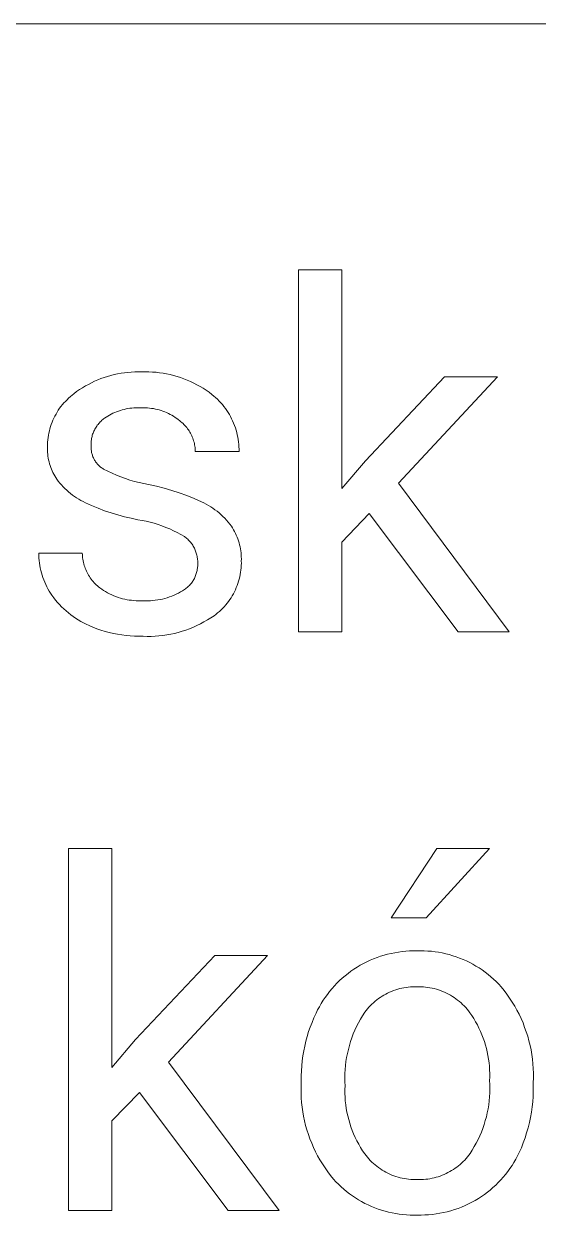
# Model space of a CAD drawing. Header units: millimetres. Extents: x 2840 to 6121, y 744 to 3036.
# Drawn here: x 5574.9 to 5621.4, y 1002.9 to 1110.8 of the extents above; entities that cross this region are included whole.
import ezdxf

# ---------------------------------------------------------------- set-up
doc = ezdxf.new("R2010")
doc.units = ezdxf.units.MM
doc.header["$MEASUREMENT"] = 0
doc.layers.add('Domyślny', color=7, linetype='Continuous', true_color=0x000000)

msp = doc.modelspace()

# ---------------------------------------------------------------- linework, layer by layer
at = {"layer": 'Domyślny', "color": 18, "lineweight": 15, "true_color": 0x000000}
for p, q in [((6117.84, 1110.84), (4881, 1110.84)), ((5599.72, 1055.77), (5599.72, 1088.55)), ((5599.72, 1088.55), (5603.67, 1088.55)), ((5603.67, 1088.55), (5603.67, 1068.73)), ((5580.98, 1078.33), (5581.26, 1078.46)), ((5581.26, 1078.46), (5581.55, 1078.59)), ((5581.55, 1078.59), (5581.84, 1078.7)), ((5581.84, 1078.7), (5582.14, 1078.81)), ((5582.14, 1078.81), (5582.43, 1078.9)), ((5582.43, 1078.9), (5582.74, 1078.99)), ((5582.74, 1078.99), (5583.04, 1079.06)), ((5583.04, 1079.06), (5583.35, 1079.13)), ((5583.35, 1079.13), (5583.66, 1079.18)), ((5583.66, 1079.18), (5583.97, 1079.23)), ((5583.97, 1079.23), (5584.28, 1079.26)), ((5584.28, 1079.26), (5584.59, 1079.29)), ((5584.59, 1079.29), (5584.9, 1079.3)), ((5584.9, 1079.3), (5585.22, 1079.3)), ((5585.22, 1079.3), (5585.53, 1079.3)), ((5585.53, 1079.3), (5585.85, 1079.3)), ((5585.85, 1079.3), (5586.18, 1079.3)), ((5586.18, 1079.3), (5586.5, 1079.29)), ((5586.5, 1079.29), (5586.83, 1079.27)), ((5586.83, 1079.27), (5587.15, 1079.23)), ((5587.15, 1079.23), (5587.47, 1079.19)), ((5587.47, 1079.19), (5587.79, 1079.13)), ((5587.79, 1079.13), (5588.11, 1079.06)), ((5588.11, 1079.06), (5588.42, 1078.99)), ((5588.42, 1078.99), (5588.74, 1078.9)), ((5588.74, 1078.9), (5589.05, 1078.8)), ((5589.05, 1078.8), (5589.35, 1078.69)), ((5589.35, 1078.69), (5589.65, 1078.57)), ((5589.65, 1078.57), (5589.95, 1078.44)), ((5589.95, 1078.44), (5590.24, 1078.3)), ((5605.79, 1071.26), (5612.97, 1078.87)), ((5617.77, 1078.87), (5608.79, 1069.22)), ((5612.97, 1078.87), (5617.77, 1078.87)), ((5579.23, 1077.2), (5579.39, 1077.33)), ((5579.39, 1077.33), (5579.64, 1077.52)), ((5579.64, 1077.52), (5579.9, 1077.7)), ((5579.9, 1077.7), (5580.16, 1077.87)), ((5580.16, 1077.87), (5580.43, 1078.03)), ((5580.43, 1078.03), (5580.7, 1078.18)), ((5580.7, 1078.18), (5580.98, 1078.33)), ((5590.24, 1078.3), (5590.53, 1078.15)), ((5590.53, 1078.15), (5590.82, 1077.99)), ((5590.82, 1077.99), (5591.09, 1077.82)), ((5591.09, 1077.82), (5591.36, 1077.65)), ((5591.36, 1077.65), (5591.63, 1077.46)), ((5591.63, 1077.46), (5591.89, 1077.26)), ((5591.89, 1077.26), (5592.06, 1077.12)), ((5578.1, 1076.01), (5578.22, 1076.17)), ((5578.22, 1076.17), (5578.35, 1076.34)), ((5578.35, 1076.34), (5578.48, 1076.49)), ((5578.48, 1076.49), (5578.62, 1076.64)), ((5578.62, 1076.64), (5578.77, 1076.79)), ((5578.77, 1076.79), (5578.91, 1076.93)), ((5578.91, 1076.93), (5579.07, 1077.07)), ((5579.07, 1077.07), (5579.23, 1077.2)), ((5592.06, 1077.12), (5592.23, 1076.98)), ((5592.23, 1076.98), (5592.39, 1076.83)), ((5592.39, 1076.83), (5592.54, 1076.67)), ((5592.54, 1076.67), (5592.69, 1076.51)), ((5592.69, 1076.51), (5592.84, 1076.35)), ((5592.84, 1076.35), (5592.98, 1076.18)), ((5592.98, 1076.18), (5593.11, 1076)), ((5577.49, 1074.93), (5577.58, 1075.12)), ((5577.58, 1075.12), (5577.67, 1075.31)), ((5577.67, 1075.31), (5577.77, 1075.49)), ((5577.77, 1075.49), (5577.87, 1075.66)), ((5577.87, 1075.66), (5577.98, 1075.84)), ((5577.98, 1075.84), (5578.1, 1076.01)), ((5582.16, 1075.11), (5582.08, 1075.05)), ((5582.31, 1075.21), (5582.16, 1075.11)), ((5582.46, 1075.3), (5582.31, 1075.21)), ((5582.62, 1075.39), (5582.46, 1075.3)), ((5582.77, 1075.48), (5582.62, 1075.39)), ((5582.93, 1075.56), (5582.77, 1075.48)), ((5583.1, 1075.63), (5582.93, 1075.56)), ((5583.26, 1075.7), (5583.1, 1075.63)), ((5583.43, 1075.76), (5583.26, 1075.7)), ((5583.6, 1075.81), (5583.43, 1075.76)), ((5583.77, 1075.86), (5583.6, 1075.81)), ((5583.94, 1075.91), (5583.77, 1075.86)), ((5584.11, 1075.95), (5583.94, 1075.91)), ((5584.29, 1075.98), (5584.11, 1075.95)), ((5584.46, 1076.01), (5584.29, 1075.98)), ((5584.64, 1076.03), (5584.46, 1076.01)), ((5584.82, 1076.05), (5584.64, 1076.03)), ((5585, 1076.06), (5584.82, 1076.05)), ((5585.17, 1076.06), (5585, 1076.06)), ((5585.35, 1076.06), (5585.17, 1076.06)), ((5585.53, 1076.05), (5585.35, 1076.06)), ((5585.71, 1076.05), (5585.53, 1076.05)), ((5585.89, 1076.05), (5585.71, 1076.05)), ((5586.06, 1076.04), (5585.89, 1076.05)), ((5586.24, 1076.03), (5586.06, 1076.04)), ((5586.42, 1076), (5586.24, 1076.03)), ((5586.59, 1075.98), (5586.42, 1076)), ((5586.77, 1075.94), (5586.59, 1075.98)), ((5586.94, 1075.9), (5586.77, 1075.94)), ((5587.12, 1075.86), (5586.94, 1075.9)), ((5587.29, 1075.81), (5587.12, 1075.86)), ((5587.45, 1075.75), (5587.29, 1075.81)), ((5587.62, 1075.69), (5587.45, 1075.75)), ((5587.79, 1075.62), (5587.62, 1075.69)), ((5587.95, 1075.54), (5587.79, 1075.62)), ((5588.11, 1075.46), (5587.95, 1075.54)), ((5588.26, 1075.38), (5588.11, 1075.46)), ((5588.42, 1075.29), (5588.26, 1075.38)), ((5588.57, 1075.19), (5588.42, 1075.29)), ((5588.71, 1075.09), (5588.57, 1075.19)), ((5593.11, 1076), (5593.24, 1075.82)), ((5593.24, 1075.82), (5593.36, 1075.64)), ((5593.36, 1075.64), (5593.47, 1075.45)), ((5593.47, 1075.45), (5593.58, 1075.26)), ((5593.58, 1075.26), (5593.68, 1075.06)), ((5577.17, 1073.96), (5577.22, 1074.16)), ((5577.22, 1074.16), (5577.28, 1074.36)), ((5577.28, 1074.36), (5577.34, 1074.55)), ((5577.34, 1074.55), (5577.41, 1074.74)), ((5577.41, 1074.74), (5577.49, 1074.93)), ((5581.25, 1074.03), (5581.21, 1073.94)), ((5581.3, 1074.12), (5581.25, 1074.03)), ((5581.35, 1074.21), (5581.3, 1074.12)), ((5581.4, 1074.3), (5581.35, 1074.21)), ((5581.46, 1074.38), (5581.4, 1074.3)), ((5581.51, 1074.47), (5581.46, 1074.38)), ((5581.58, 1074.55), (5581.51, 1074.47)), ((5581.64, 1074.63), (5581.58, 1074.55)), ((5581.71, 1074.7), (5581.64, 1074.63)), ((5581.78, 1074.78), (5581.71, 1074.7)), ((5581.85, 1074.85), (5581.78, 1074.78)), ((5581.93, 1074.92), (5581.85, 1074.85)), ((5582, 1074.99), (5581.93, 1074.92)), ((5582.08, 1075.05), (5582, 1074.99)), ((5588.85, 1074.98), (5588.71, 1075.09)), ((5588.99, 1074.87), (5588.85, 1074.98)), ((5589.09, 1074.79), (5588.99, 1074.87)), ((5589.18, 1074.71), (5589.09, 1074.79)), ((5589.28, 1074.63), (5589.18, 1074.71)), ((5589.36, 1074.54), (5589.28, 1074.63)), ((5589.45, 1074.45), (5589.36, 1074.54)), ((5589.53, 1074.36), (5589.45, 1074.45)), ((5589.61, 1074.26), (5589.53, 1074.36)), ((5589.68, 1074.16), (5589.61, 1074.26)), ((5589.76, 1074.06), (5589.68, 1074.16)), ((5589.82, 1073.96), (5589.76, 1074.06)), ((5593.68, 1075.06), (5593.77, 1074.86)), ((5593.77, 1074.86), (5593.86, 1074.66)), ((5593.86, 1074.66), (5593.94, 1074.46)), ((5593.94, 1074.46), (5594.02, 1074.25)), ((5594.02, 1074.25), (5594.08, 1074.04)), ((5594.08, 1074.04), (5594.14, 1073.83)), ((5577, 1072.74), (5577.01, 1072.94)), ((5577.01, 1072.94), (5577.03, 1073.15)), ((5577.03, 1073.15), (5577.05, 1073.35)), ((5577.05, 1073.35), (5577.08, 1073.56)), ((5577.08, 1073.56), (5577.12, 1073.76)), ((5577.12, 1073.76), (5577.17, 1073.96)), ((5580.95, 1072.96), (5580.94, 1072.86)), ((5580.96, 1073.06), (5580.95, 1072.96)), ((5580.97, 1073.16), (5580.96, 1073.06)), ((5580.99, 1073.26), (5580.97, 1073.16)), ((5581.01, 1073.36), (5580.99, 1073.26)), ((5581.04, 1073.46), (5581.01, 1073.36)), ((5581.06, 1073.56), (5581.04, 1073.46)), ((5581.09, 1073.66), (5581.06, 1073.56)), ((5581.13, 1073.75), (5581.09, 1073.66)), ((5581.16, 1073.85), (5581.13, 1073.75)), ((5581.21, 1073.94), (5581.16, 1073.85)), ((5589.89, 1073.85), (5589.82, 1073.96)), ((5589.95, 1073.75), (5589.89, 1073.85)), ((5590.01, 1073.64), (5589.95, 1073.75)), ((5590.06, 1073.52), (5590.01, 1073.64)), ((5590.11, 1073.41), (5590.06, 1073.52)), ((5590.16, 1073.3), (5590.11, 1073.41)), ((5590.2, 1073.18), (5590.16, 1073.3)), ((5590.23, 1073.06), (5590.2, 1073.18)), ((5590.27, 1072.94), (5590.23, 1073.06)), ((5590.3, 1072.82), (5590.27, 1072.94)), ((5594.14, 1073.83), (5594.19, 1073.61)), ((5594.19, 1073.61), (5594.24, 1073.4)), ((5594.24, 1073.4), (5594.27, 1073.18)), ((5594.27, 1073.18), (5594.3, 1072.96)), ((5594.3, 1072.96), (5594.33, 1072.74)), ((5576.99, 1072.36), (5577, 1072.53)), ((5577, 1072.19), (5576.99, 1072.36)), ((5577, 1072.53), (5577, 1072.74)), ((5577.01, 1072.01), (5577, 1072.19)), ((5577.02, 1071.84), (5577.01, 1072.01)), ((5580.94, 1072.86), (5580.94, 1072.75)), ((5580.94, 1072.75), (5580.94, 1072.65)), ((5580.94, 1072.65), (5580.94, 1072.57)), ((5580.94, 1072.57), (5580.94, 1072.49)), ((5580.94, 1072.49), (5580.94, 1072.41)), ((5580.94, 1072.41), (5580.95, 1072.32)), ((5580.95, 1072.32), (5580.96, 1072.24)), ((5580.96, 1072.24), (5580.97, 1072.16)), ((5580.97, 1072.16), (5580.98, 1072.08)), ((5580.98, 1072.08), (5581, 1072)), ((5581, 1072), (5581.02, 1071.92)), ((5581.02, 1071.92), (5581.04, 1071.84)), ((5590.32, 1072.7), (5590.3, 1072.82)), ((5590.34, 1072.58), (5590.32, 1072.7)), ((5590.36, 1072.45), (5590.34, 1072.58)), ((5590.37, 1072.33), (5590.36, 1072.45)), ((5590.38, 1072.21), (5590.37, 1072.33)), ((5590.38, 1072.08), (5590.38, 1072.21)), ((5594.35, 1072.08), (5590.38, 1072.08)), ((5594.33, 1072.74), (5594.34, 1072.52)), ((5594.34, 1072.52), (5594.35, 1072.3)), ((5594.35, 1072.3), (5594.35, 1072.08)), ((5577.04, 1071.67), (5577.02, 1071.84)), ((5577.07, 1071.5), (5577.04, 1071.67)), ((5577.1, 1071.33), (5577.07, 1071.5)), ((5577.14, 1071.16), (5577.1, 1071.33)), ((5577.19, 1070.99), (5577.14, 1071.16)), ((5577.24, 1070.83), (5577.19, 1070.99)), ((5577.29, 1070.66), (5577.24, 1070.83)), ((5581.04, 1071.84), (5581.07, 1071.76)), ((5581.07, 1071.76), (5581.09, 1071.68)), ((5581.09, 1071.68), (5581.12, 1071.61)), ((5581.12, 1071.61), (5581.16, 1071.53)), ((5581.16, 1071.53), (5581.19, 1071.46)), ((5581.19, 1071.46), (5581.23, 1071.38)), ((5581.23, 1071.38), (5581.27, 1071.31)), ((5581.27, 1071.31), (5581.32, 1071.24)), ((5581.32, 1071.24), (5581.36, 1071.17)), ((5581.36, 1071.17), (5581.41, 1071.11)), ((5581.41, 1071.11), (5581.46, 1071.04)), ((5581.46, 1071.04), (5581.51, 1070.98)), ((5581.51, 1070.98), (5581.57, 1070.92)), ((5581.57, 1070.92), (5581.63, 1070.86)), ((5581.63, 1070.86), (5581.68, 1070.8)), ((5581.68, 1070.8), (5581.75, 1070.74)), ((5603.67, 1068.73), (5605.79, 1071.26)), ((5577.35, 1070.5), (5577.29, 1070.66)), ((5577.42, 1070.34), (5577.35, 1070.5)), ((5577.49, 1070.18), (5577.42, 1070.34)), ((5577.57, 1070.03), (5577.49, 1070.18)), ((5577.65, 1069.88), (5577.57, 1070.03)), ((5577.74, 1069.73), (5577.65, 1069.88)), ((5577.83, 1069.58), (5577.74, 1069.73)), ((5581.75, 1070.74), (5581.81, 1070.69)), ((5581.81, 1070.69), (5581.87, 1070.64)), ((5581.87, 1070.64), (5581.94, 1070.59)), ((5581.94, 1070.59), (5582.01, 1070.54)), ((5582.01, 1070.54), (5582.08, 1070.5)), ((5582.08, 1070.5), (5582.46, 1070.3)), ((5582.46, 1070.3), (5582.85, 1070.12)), ((5582.85, 1070.12), (5583.25, 1069.95)), ((5583.25, 1069.95), (5583.65, 1069.79)), ((5583.65, 1069.79), (5584.06, 1069.64)), ((5577.96, 1069.4), (5577.83, 1069.58)), ((5578.11, 1069.23), (5577.96, 1069.4)), ((5578.26, 1069.06), (5578.11, 1069.23)), ((5578.41, 1068.89), (5578.26, 1069.06)), ((5578.57, 1068.73), (5578.41, 1068.89)), ((5578.74, 1068.58), (5578.57, 1068.73)), ((5584.06, 1069.64), (5584.47, 1069.51)), ((5584.47, 1069.51), (5584.89, 1069.39)), ((5584.89, 1069.39), (5585.31, 1069.29)), ((5585.31, 1069.29), (5585.73, 1069.19)), ((5585.73, 1069.19), (5586.15, 1069.11)), ((5586.15, 1069.11), (5586.86, 1068.96)), ((5586.86, 1068.96), (5587.56, 1068.78)), ((5587.56, 1068.78), (5588.25, 1068.57)), ((5608.79, 1069.22), (5618.82, 1055.77)), ((5578.91, 1068.43), (5578.74, 1068.58)), ((5579.08, 1068.28), (5578.91, 1068.43)), ((5579.26, 1068.15), (5579.08, 1068.28)), ((5579.45, 1068.01), (5579.26, 1068.15)), ((5579.63, 1067.89), (5579.45, 1068.01)), ((5579.83, 1067.77), (5579.63, 1067.89)), ((5580.02, 1067.66), (5579.83, 1067.77)), ((5580.22, 1067.55), (5580.02, 1067.66)), ((5580.43, 1067.45), (5580.22, 1067.55)), ((5588.25, 1068.57), (5588.94, 1068.35)), ((5588.94, 1068.35), (5589.62, 1068.1)), ((5589.62, 1068.1), (5590.29, 1067.83)), ((5590.29, 1067.83), (5590.95, 1067.54)), ((5590.95, 1067.54), (5591.16, 1067.44)), ((5581, 1067.19), (5580.43, 1067.45)), ((5581.58, 1066.95), (5581, 1067.19)), ((5582.17, 1066.73), (5581.58, 1066.95)), ((5582.76, 1066.53), (5582.17, 1066.73)), ((5583.36, 1066.35), (5582.76, 1066.53)), ((5591.16, 1067.44), (5591.37, 1067.33)), ((5591.37, 1067.33), (5591.58, 1067.21)), ((5591.58, 1067.21), (5591.78, 1067.09)), ((5591.78, 1067.09), (5591.98, 1066.96)), ((5591.98, 1066.96), (5592.17, 1066.82)), ((5592.17, 1066.82), (5592.36, 1066.68)), ((5592.36, 1066.68), (5592.54, 1066.53)), ((5592.54, 1066.53), (5592.72, 1066.37)), ((5606.15, 1066.47), (5603.67, 1063.89)), ((5614.19, 1055.77), (5606.15, 1066.47)), ((5583.97, 1066.18), (5583.36, 1066.35)), ((5584.58, 1066.04), (5583.97, 1066.18)), ((5585.19, 1065.91), (5584.58, 1066.04)), ((5585.56, 1065.85), (5585.19, 1065.91)), ((5585.93, 1065.77), (5585.56, 1065.85)), ((5586.29, 1065.69), (5585.93, 1065.77)), ((5586.66, 1065.59), (5586.29, 1065.69)), ((5587.01, 1065.48), (5586.66, 1065.59)), ((5587.37, 1065.36), (5587.01, 1065.48)), ((5592.72, 1066.37), (5592.89, 1066.21)), ((5592.89, 1066.21), (5593.05, 1066.05)), ((5593.05, 1066.05), (5593.21, 1065.87)), ((5593.21, 1065.87), (5593.37, 1065.69)), ((5593.37, 1065.69), (5593.52, 1065.51)), ((5593.52, 1065.51), (5593.66, 1065.32)), ((5587.72, 1065.22), (5587.37, 1065.36)), ((5588.07, 1065.08), (5587.72, 1065.22)), ((5588.41, 1064.92), (5588.07, 1065.08)), ((5588.74, 1064.76), (5588.41, 1064.92)), ((5589.07, 1064.58), (5588.74, 1064.76)), ((5589.4, 1064.39), (5589.07, 1064.58)), ((5589.48, 1064.33), (5589.4, 1064.39)), ((5589.56, 1064.27), (5589.48, 1064.33)), ((5593.66, 1065.32), (5593.76, 1065.17)), ((5593.76, 1065.17), (5593.85, 1065.01)), ((5593.85, 1065.01), (5593.94, 1064.85)), ((5593.94, 1064.85), (5594.03, 1064.68)), ((5594.03, 1064.68), (5594.1, 1064.51)), ((5594.1, 1064.51), (5594.18, 1064.34)), ((5594.18, 1064.34), (5594.24, 1064.17)), ((5589.63, 1064.21), (5589.56, 1064.27)), ((5589.7, 1064.14), (5589.63, 1064.21)), ((5589.78, 1064.07), (5589.7, 1064.14)), ((5589.84, 1064), (5589.78, 1064.07)), ((5589.91, 1063.92), (5589.84, 1064)), ((5589.97, 1063.85), (5589.91, 1063.92)), ((5590.03, 1063.77), (5589.97, 1063.85)), ((5590.09, 1063.69), (5590.03, 1063.77)), ((5590.15, 1063.6), (5590.09, 1063.69)), ((5590.2, 1063.52), (5590.15, 1063.6)), ((5590.25, 1063.43), (5590.2, 1063.52)), ((5590.3, 1063.34), (5590.25, 1063.43)), ((5590.34, 1063.25), (5590.3, 1063.34)), ((5590.38, 1063.16), (5590.34, 1063.25)), ((5594.24, 1064.17), (5594.3, 1063.99)), ((5594.3, 1063.99), (5594.35, 1063.82)), ((5594.35, 1063.82), (5594.4, 1063.64)), ((5594.4, 1063.64), (5594.44, 1063.46)), ((5594.44, 1063.46), (5594.48, 1063.28)), ((5594.48, 1063.28), (5594.51, 1063.1)), ((5603.67, 1063.89), (5603.67, 1055.77)), ((5576.21, 1062.66), (5576.21, 1062.88)), ((5576.21, 1062.88), (5580.15, 1062.88)), ((5576.22, 1062.43), (5576.21, 1062.66)), ((5576.24, 1062.21), (5576.22, 1062.43)), ((5576.27, 1061.99), (5576.24, 1062.21)), ((5580.15, 1062.88), (5580.16, 1062.74)), ((5580.16, 1062.74), (5580.17, 1062.6)), ((5580.17, 1062.6), (5580.18, 1062.47)), ((5580.18, 1062.47), (5580.2, 1062.33)), ((5580.2, 1062.33), (5580.23, 1062.19)), ((5580.23, 1062.19), (5580.26, 1062.05)), ((5590.42, 1063.07), (5590.38, 1063.16)), ((5590.45, 1062.98), (5590.42, 1063.07)), ((5590.48, 1062.88), (5590.45, 1062.98)), ((5590.51, 1062.79), (5590.48, 1062.88)), ((5590.54, 1062.69), (5590.51, 1062.79)), ((5590.56, 1062.59), (5590.54, 1062.69)), ((5590.57, 1062.5), (5590.56, 1062.59)), ((5590.59, 1062.4), (5590.57, 1062.5)), ((5590.6, 1062.3), (5590.59, 1062.4)), ((5590.61, 1062.2), (5590.6, 1062.3)), ((5590.61, 1062.1), (5590.61, 1062.2)), ((5594.51, 1063.1), (5594.53, 1062.91)), ((5594.53, 1062.91), (5594.55, 1062.73)), ((5594.55, 1062.73), (5594.55, 1062.54)), ((5594.55, 1062.54), (5594.56, 1062.36)), ((5594.56, 1062.36), (5594.55, 1062.17)), ((5594.55, 1062.17), (5594.56, 1061.97)), ((5576.3, 1061.76), (5576.27, 1061.99)), ((5576.34, 1061.54), (5576.3, 1061.76)), ((5576.39, 1061.32), (5576.34, 1061.54)), ((5576.45, 1061.1), (5576.39, 1061.32)), ((5576.51, 1060.89), (5576.45, 1061.1)), ((5580.26, 1062.05), (5580.29, 1061.92)), ((5580.29, 1061.92), (5580.33, 1061.78)), ((5580.33, 1061.78), (5580.37, 1061.65)), ((5580.37, 1061.65), (5580.42, 1061.52)), ((5580.42, 1061.52), (5580.47, 1061.39)), ((5580.47, 1061.39), (5580.53, 1061.26)), ((5580.53, 1061.26), (5580.59, 1061.13)), ((5580.59, 1061.13), (5580.65, 1061.01)), ((5590.48, 1061.04), (5590.51, 1061.13)), ((5590.51, 1061.13), (5590.54, 1061.23)), ((5590.54, 1061.23), (5590.56, 1061.32)), ((5590.56, 1061.32), (5590.57, 1061.42)), ((5590.57, 1061.42), (5590.59, 1061.51)), ((5590.59, 1061.51), (5590.6, 1061.61)), ((5590.6, 1061.61), (5590.61, 1061.71)), ((5590.61, 1062), (5590.61, 1062.1)), ((5590.61, 1061.9), (5590.61, 1062)), ((5590.61, 1061.8), (5590.61, 1061.9)), ((5590.61, 1061.71), (5590.61, 1061.8)), ((5594.49, 1061.15), (5594.46, 1060.95)), ((5594.52, 1061.35), (5594.49, 1061.15)), ((5594.54, 1061.56), (5594.52, 1061.35)), ((5594.55, 1061.76), (5594.54, 1061.56)), ((5594.56, 1061.97), (5594.55, 1061.76)), ((5576.58, 1060.67), (5576.51, 1060.89)), ((5576.66, 1060.46), (5576.58, 1060.67)), ((5576.75, 1060.25), (5576.66, 1060.46)), ((5576.84, 1060.05), (5576.75, 1060.25)), ((5576.94, 1059.84), (5576.84, 1060.05)), ((5580.65, 1061.01), (5580.72, 1060.88)), ((5580.72, 1060.88), (5580.8, 1060.77)), ((5580.8, 1060.77), (5580.87, 1060.65)), ((5580.87, 1060.65), (5580.96, 1060.53)), ((5580.96, 1060.53), (5581.04, 1060.42)), ((5581.04, 1060.42), (5581.13, 1060.32)), ((5581.13, 1060.32), (5581.22, 1060.21)), ((5581.22, 1060.21), (5581.32, 1060.11)), ((5581.32, 1060.11), (5581.42, 1060.01)), ((5581.42, 1060.01), (5581.52, 1059.92)), ((5589.85, 1059.96), (5589.92, 1060.03)), ((5589.92, 1060.03), (5589.98, 1060.1)), ((5589.98, 1060.1), (5590.04, 1060.18)), ((5590.04, 1060.18), (5590.1, 1060.26)), ((5590.1, 1060.26), (5590.15, 1060.34)), ((5590.15, 1060.34), (5590.2, 1060.42)), ((5590.2, 1060.42), (5590.25, 1060.51)), ((5590.25, 1060.51), (5590.3, 1060.59)), ((5590.3, 1060.59), (5590.34, 1060.68)), ((5590.34, 1060.68), (5590.38, 1060.77)), ((5590.38, 1060.77), (5590.42, 1060.86)), ((5590.42, 1060.86), (5590.45, 1060.95)), ((5590.45, 1060.95), (5590.48, 1061.04)), ((5594.25, 1060.15), (5594.18, 1059.95)), ((5594.31, 1060.35), (5594.25, 1060.15)), ((5594.37, 1060.54), (5594.31, 1060.35)), ((5594.41, 1060.74), (5594.37, 1060.54)), ((5594.46, 1060.95), (5594.41, 1060.74)), ((5577.04, 1059.65), (5576.94, 1059.84)), ((5577.16, 1059.45), (5577.04, 1059.65)), ((5577.28, 1059.26), (5577.16, 1059.45)), ((5577.4, 1059.07), (5577.28, 1059.26)), ((5577.56, 1058.85), (5577.4, 1059.07)), ((5581.52, 1059.92), (5581.63, 1059.83)), ((5581.63, 1059.83), (5581.74, 1059.74)), ((5581.74, 1059.74), (5581.91, 1059.62)), ((5581.91, 1059.62), (5582.08, 1059.5)), ((5582.08, 1059.5), (5582.26, 1059.4)), ((5582.26, 1059.4), (5582.44, 1059.29)), ((5582.44, 1059.29), (5582.63, 1059.2)), ((5582.63, 1059.2), (5582.82, 1059.11)), ((5582.82, 1059.11), (5583.01, 1059.03)), ((5583.01, 1059.03), (5583.2, 1058.95)), ((5583.2, 1058.95), (5583.4, 1058.88)), ((5587.84, 1058.85), (5588.05, 1058.92)), ((5588.05, 1058.92), (5588.25, 1058.99)), ((5588.25, 1058.99), (5588.46, 1059.08)), ((5588.46, 1059.08), (5588.66, 1059.17)), ((5588.66, 1059.17), (5588.86, 1059.26)), ((5588.86, 1059.26), (5589.05, 1059.37)), ((5589.05, 1059.37), (5589.24, 1059.48)), ((5589.24, 1059.48), (5589.33, 1059.53)), ((5589.33, 1059.53), (5589.41, 1059.58)), ((5589.41, 1059.58), (5589.49, 1059.64)), ((5589.49, 1059.64), (5589.56, 1059.7)), ((5589.56, 1059.7), (5589.64, 1059.76)), ((5589.64, 1059.76), (5589.71, 1059.82)), ((5589.71, 1059.82), (5589.78, 1059.89)), ((5589.78, 1059.89), (5589.85, 1059.96)), ((5593.74, 1059.03), (5593.63, 1058.85)), ((5593.84, 1059.21), (5593.74, 1059.03)), ((5593.93, 1059.39), (5593.84, 1059.21)), ((5594.02, 1059.57), (5593.93, 1059.39)), ((5594.1, 1059.76), (5594.02, 1059.57)), ((5594.18, 1059.95), (5594.1, 1059.76)), ((5577.73, 1058.63), (5577.56, 1058.85)), ((5577.91, 1058.42), (5577.73, 1058.63)), ((5578.09, 1058.22), (5577.91, 1058.42)), ((5578.28, 1058.02), (5578.09, 1058.22)), ((5578.48, 1057.83), (5578.28, 1058.02)), ((5578.68, 1057.65), (5578.48, 1057.83)), ((5583.4, 1058.88), (5583.6, 1058.82)), ((5583.6, 1058.82), (5583.8, 1058.76)), ((5583.8, 1058.76), (5584, 1058.71)), ((5584, 1058.71), (5584.21, 1058.67)), ((5584.21, 1058.67), (5584.41, 1058.63)), ((5584.41, 1058.63), (5584.62, 1058.61)), ((5584.62, 1058.61), (5584.83, 1058.58)), ((5584.83, 1058.58), (5585.04, 1058.57)), ((5585.04, 1058.57), (5585.24, 1058.56)), ((5585.24, 1058.56), (5585.45, 1058.56)), ((5585.45, 1058.56), (5585.66, 1058.57)), ((5585.66, 1058.57), (5585.88, 1058.56)), ((5585.88, 1058.56), (5586.1, 1058.56)), ((5586.1, 1058.56), (5586.32, 1058.57)), ((5586.32, 1058.57), (5586.54, 1058.59)), ((5586.54, 1058.59), (5586.76, 1058.61)), ((5586.76, 1058.61), (5586.98, 1058.65)), ((5586.98, 1058.65), (5587.2, 1058.69)), ((5587.2, 1058.69), (5587.41, 1058.73)), ((5587.41, 1058.73), (5587.63, 1058.79)), ((5587.63, 1058.79), (5587.84, 1058.85)), ((5592.86, 1057.88), (5592.72, 1057.74)), ((5593.01, 1058.03), (5592.86, 1057.88)), ((5593.14, 1058.19), (5593.01, 1058.03)), ((5593.27, 1058.35), (5593.14, 1058.19)), ((5593.4, 1058.51), (5593.27, 1058.35)), ((5593.52, 1058.68), (5593.4, 1058.51)), ((5593.63, 1058.85), (5593.52, 1058.68)), ((5578.89, 1057.47), (5578.68, 1057.65)), ((5579.11, 1057.3), (5578.89, 1057.47)), ((5579.33, 1057.14), (5579.11, 1057.3)), ((5579.55, 1056.98), (5579.33, 1057.14)), ((5579.78, 1056.84), (5579.55, 1056.98)), ((5580.02, 1056.7), (5579.78, 1056.84)), ((5591.48, 1056.83), (5591.17, 1056.65)), ((5591.79, 1057.01), (5591.48, 1056.83)), ((5592.09, 1057.21), (5591.79, 1057.01)), ((5592.25, 1057.34), (5592.09, 1057.21)), ((5592.41, 1057.47), (5592.25, 1057.34)), ((5592.57, 1057.6), (5592.41, 1057.47)), ((5592.72, 1057.74), (5592.57, 1057.6)), ((5580.26, 1056.57), (5580.02, 1056.7)), ((5580.51, 1056.44), (5580.26, 1056.57)), ((5580.76, 1056.33), (5580.51, 1056.44)), ((5581.11, 1056.18), (5580.76, 1056.33)), ((5581.48, 1056.04), (5581.11, 1056.18)), ((5581.84, 1055.92), (5581.48, 1056.04)), ((5582.21, 1055.8), (5581.84, 1055.92)), ((5582.59, 1055.7), (5582.21, 1055.8)), ((5582.97, 1055.61), (5582.59, 1055.7)), ((5588.85, 1055.71), (5588.51, 1055.62)), ((5589.2, 1055.81), (5588.85, 1055.71)), ((5589.54, 1055.92), (5589.2, 1055.81)), ((5589.87, 1056.04), (5589.54, 1055.92)), ((5590.21, 1056.18), (5589.87, 1056.04)), ((5590.53, 1056.32), (5590.21, 1056.18)), ((5590.86, 1056.48), (5590.53, 1056.32)), ((5591.17, 1056.65), (5590.86, 1056.48)), ((5603.67, 1055.77), (5599.72, 1055.77)), ((5618.82, 1055.77), (5614.19, 1055.77)), ((5583.35, 1055.54), (5582.97, 1055.61)), ((5583.73, 1055.47), (5583.35, 1055.54)), ((5584.11, 1055.42), (5583.73, 1055.47)), ((5584.5, 1055.38), (5584.11, 1055.42)), ((5584.89, 1055.36), (5584.5, 1055.38)), ((5585.27, 1055.35), (5584.89, 1055.36)), ((5585.66, 1055.35), (5585.27, 1055.35)), ((5586.02, 1055.34), (5585.66, 1055.35)), ((5586.38, 1055.34), (5586.02, 1055.34)), ((5586.74, 1055.36), (5586.38, 1055.34)), ((5587.09, 1055.38), (5586.74, 1055.36)), ((5587.45, 1055.42), (5587.09, 1055.38)), ((5587.8, 1055.48), (5587.45, 1055.42)), ((5588.16, 1055.54), (5587.8, 1055.48)), ((5588.51, 1055.62), (5588.16, 1055.54)), ((5578.89, 1003.33), (5578.89, 1036.11)), ((5578.89, 1036.11), (5582.84, 1036.11)), ((5582.84, 1036.11), (5582.84, 1016.29)), ((5608.13, 1029.85), (5612.25, 1036.11)), ((5617.02, 1036.11), (5611.31, 1029.84)), ((5612.25, 1036.11), (5617.02, 1036.11)), ((5611.31, 1029.84), (5608.13, 1029.85)), ((5607.48, 1026.45), (5607.81, 1026.54)), ((5607.81, 1026.54), (5608.13, 1026.62)), ((5608.13, 1026.62), (5608.46, 1026.68)), ((5608.46, 1026.68), (5608.79, 1026.74)), ((5608.79, 1026.74), (5609.12, 1026.78)), ((5609.12, 1026.78), (5609.45, 1026.81)), ((5609.45, 1026.81), (5609.79, 1026.84)), ((5609.79, 1026.84), (5610.12, 1026.85)), ((5610.12, 1026.85), (5610.46, 1026.85)), ((5610.46, 1026.85), (5610.79, 1026.85)), ((5610.79, 1026.85), (5611.12, 1026.85)), ((5611.12, 1026.85), (5611.45, 1026.83)), ((5611.45, 1026.83), (5611.78, 1026.81)), ((5611.78, 1026.81), (5612.1, 1026.77)), ((5612.1, 1026.77), (5612.43, 1026.72)), ((5612.43, 1026.72), (5612.75, 1026.66)), ((5612.75, 1026.66), (5613.08, 1026.59)), ((5613.08, 1026.59), (5613.39, 1026.51)), ((5584.96, 1018.82), (5592.15, 1026.43)), ((5596.94, 1026.43), (5587.96, 1016.78)), ((5592.15, 1026.43), (5596.94, 1026.43)), ((5605.04, 1025.38), (5605.33, 1025.55)), ((5605.33, 1025.55), (5605.62, 1025.71)), ((5605.62, 1025.71), (5605.92, 1025.86)), ((5605.92, 1025.86), (5606.23, 1026)), ((5606.23, 1026), (5606.53, 1026.13)), ((5606.53, 1026.13), (5606.85, 1026.25)), ((5606.85, 1026.25), (5607.16, 1026.36)), ((5607.16, 1026.36), (5607.48, 1026.45)), ((5613.39, 1026.51), (5613.71, 1026.41)), ((5613.71, 1026.41), (5614.02, 1026.31)), ((5614.02, 1026.31), (5614.33, 1026.2)), ((5614.33, 1026.2), (5614.64, 1026.07)), ((5614.64, 1026.07), (5614.94, 1025.94)), ((5614.94, 1025.94), (5615.24, 1025.79)), ((5615.24, 1025.79), (5615.53, 1025.64)), ((5615.53, 1025.64), (5615.81, 1025.47)), ((5615.81, 1025.47), (5616.1, 1025.3)), ((5603.46, 1024.16), (5603.7, 1024.39)), ((5603.7, 1024.39), (5603.96, 1024.6)), ((5603.96, 1024.6), (5604.22, 1024.81)), ((5604.22, 1024.81), (5604.48, 1025.01)), ((5604.48, 1025.01), (5604.76, 1025.2)), ((5604.76, 1025.2), (5605.04, 1025.38)), ((5616.1, 1025.3), (5616.37, 1025.12)), ((5616.37, 1025.12), (5616.64, 1024.93)), ((5616.64, 1024.93), (5616.9, 1024.72)), ((5616.9, 1024.72), (5617.15, 1024.51)), ((5617.15, 1024.51), (5617.4, 1024.3)), ((5602.55, 1023.18), (5602.77, 1023.43)), ((5602.77, 1023.43), (5602.99, 1023.68)), ((5602.99, 1023.68), (5603.22, 1023.93)), ((5603.22, 1023.93), (5603.46, 1024.16)), ((5608.54, 1023.32), (5608.35, 1023.25)), ((5608.72, 1023.38), (5608.54, 1023.32)), ((5608.91, 1023.43), (5608.72, 1023.38)), ((5609.1, 1023.47), (5608.91, 1023.43)), ((5609.29, 1023.51), (5609.1, 1023.47)), ((5609.48, 1023.54), (5609.29, 1023.51)), ((5609.68, 1023.57), (5609.48, 1023.54)), ((5609.87, 1023.59), (5609.68, 1023.57)), ((5610.07, 1023.6), (5609.87, 1023.59)), ((5610.26, 1023.6), (5610.07, 1023.6)), ((5610.46, 1023.6), (5610.26, 1023.6)), ((5610.66, 1023.6), (5610.46, 1023.6)), ((5610.85, 1023.6), (5610.66, 1023.6)), ((5611.05, 1023.59), (5610.85, 1023.6)), ((5611.25, 1023.57), (5611.05, 1023.59)), ((5611.45, 1023.54), (5611.25, 1023.57)), ((5611.64, 1023.51), (5611.45, 1023.54)), ((5611.84, 1023.47), (5611.64, 1023.51)), ((5612.03, 1023.43), (5611.84, 1023.47)), ((5612.22, 1023.38), (5612.03, 1023.43)), ((5612.41, 1023.32), (5612.22, 1023.38)), ((5612.6, 1023.25), (5612.41, 1023.32)), ((5617.4, 1024.3), (5617.64, 1024.07)), ((5617.64, 1024.07), (5617.87, 1023.83)), ((5617.87, 1023.83), (5618.09, 1023.59)), ((5618.09, 1023.59), (5618.36, 1023.26)), ((5601.79, 1022.08), (5601.97, 1022.37)), ((5601.97, 1022.37), (5602.16, 1022.64)), ((5602.16, 1022.64), (5602.35, 1022.91)), ((5602.35, 1022.91), (5602.55, 1023.18)), ((5606.67, 1022.28), (5606.52, 1022.15)), ((5606.82, 1022.4), (5606.67, 1022.28)), ((5606.98, 1022.52), (5606.82, 1022.4)), ((5607.14, 1022.63), (5606.98, 1022.52)), ((5607.3, 1022.74), (5607.14, 1022.63)), ((5607.47, 1022.84), (5607.3, 1022.74)), ((5607.64, 1022.93), (5607.47, 1022.84)), ((5607.81, 1023.02), (5607.64, 1022.93)), ((5607.99, 1023.11), (5607.81, 1023.02)), ((5608.17, 1023.18), (5607.99, 1023.11)), ((5608.35, 1023.25), (5608.17, 1023.18)), ((5612.78, 1023.18), (5612.6, 1023.25)), ((5612.97, 1023.1), (5612.78, 1023.18)), ((5613.15, 1023.02), (5612.97, 1023.1)), ((5613.32, 1022.93), (5613.15, 1023.02)), ((5613.5, 1022.83), (5613.32, 1022.93)), ((5613.67, 1022.73), (5613.5, 1022.83)), ((5613.83, 1022.62), (5613.67, 1022.73)), ((5613.99, 1022.51), (5613.83, 1022.62)), ((5614.15, 1022.39), (5613.99, 1022.51)), ((5614.31, 1022.26), (5614.15, 1022.39)), ((5614.46, 1022.13), (5614.31, 1022.26)), ((5618.36, 1023.26), (5618.62, 1022.92)), ((5618.62, 1022.92), (5618.86, 1022.57)), ((5618.86, 1022.57), (5619.1, 1022.21)), ((5619.1, 1022.21), (5619.32, 1021.85)), ((5601.13, 1020.79), (5601.32, 1021.2)), ((5601.32, 1021.2), (5601.47, 1021.5)), ((5601.47, 1021.5), (5601.63, 1021.79)), ((5601.63, 1021.79), (5601.79, 1022.08)), ((5605.74, 1021.29), (5605.54, 1020.97)), ((5605.86, 1021.44), (5605.74, 1021.29)), ((5605.98, 1021.59), (5605.86, 1021.44)), ((5606.11, 1021.74), (5605.98, 1021.59)), ((5606.24, 1021.88), (5606.11, 1021.74)), ((5606.38, 1022.02), (5606.24, 1021.88)), ((5606.52, 1022.15), (5606.38, 1022.02)), ((5614.6, 1022), (5614.46, 1022.13)), ((5614.74, 1021.86), (5614.6, 1022)), ((5614.88, 1021.71), (5614.74, 1021.86)), ((5615.01, 1021.56), (5614.88, 1021.71)), ((5615.13, 1021.41), (5615.01, 1021.56)), ((5615.25, 1021.25), (5615.13, 1021.41)), ((5615.44, 1020.98), (5615.25, 1021.25)), ((5619.32, 1021.85), (5619.52, 1021.48)), ((5619.52, 1021.48), (5619.72, 1021.1)), ((5600.8, 1019.95), (5600.96, 1020.37)), ((5600.96, 1020.37), (5601.13, 1020.79)), ((5605.17, 1020.33), (5605, 1020)), ((5605.35, 1020.66), (5605.17, 1020.33)), ((5605.54, 1020.97), (5605.35, 1020.66)), ((5615.61, 1020.71), (5615.44, 1020.98)), ((5615.78, 1020.43), (5615.61, 1020.71)), ((5615.94, 1020.14), (5615.78, 1020.43)), ((5616.08, 1019.85), (5615.94, 1020.14)), ((5619.72, 1021.1), (5619.9, 1020.71)), ((5619.9, 1020.71), (5620.07, 1020.32)), ((5620.07, 1020.32), (5620.22, 1019.92)), ((5600.4, 1018.66), (5600.52, 1019.1)), ((5600.52, 1019.1), (5600.65, 1019.53)), ((5600.65, 1019.53), (5600.8, 1019.95)), ((5604.57, 1018.98), (5604.45, 1018.63)), ((5604.7, 1019.33), (5604.57, 1018.98)), ((5604.85, 1019.67), (5604.7, 1019.33)), ((5605, 1020), (5604.85, 1019.67)), ((5616.22, 1019.55), (5616.08, 1019.85)), ((5616.35, 1019.25), (5616.22, 1019.55)), ((5616.46, 1018.94), (5616.35, 1019.25)), ((5620.22, 1019.92), (5620.37, 1019.52)), ((5620.37, 1019.52), (5620.5, 1019.12)), ((5620.5, 1019.12), (5620.61, 1018.71)), ((5582.84, 1016.29), (5584.96, 1018.82)), ((5600.21, 1017.78), (5600.3, 1018.22)), ((5600.3, 1018.22), (5600.4, 1018.66)), ((5604.25, 1017.92), (5604.16, 1017.56)), ((5604.34, 1018.28), (5604.25, 1017.92)), ((5604.45, 1018.63), (5604.34, 1018.28)), ((5616.57, 1018.63), (5616.46, 1018.94)), ((5616.67, 1018.32), (5616.57, 1018.63)), ((5616.75, 1018.01), (5616.67, 1018.32)), ((5616.83, 1017.69), (5616.75, 1018.01)), ((5620.61, 1018.71), (5620.71, 1018.29)), ((5620.71, 1018.29), (5620.8, 1017.87)), ((5600.03, 1016.44), (5600.07, 1016.89)), ((5600.07, 1016.89), (5600.13, 1017.34)), ((5600.13, 1017.34), (5600.21, 1017.78)), ((5604.03, 1016.83), (5603.99, 1016.47)), ((5604.09, 1017.2), (5604.03, 1016.83)), ((5604.16, 1017.56), (5604.09, 1017.2)), ((5616.89, 1017.37), (5616.83, 1017.69)), ((5616.95, 1017.05), (5616.89, 1017.37)), ((5616.99, 1016.72), (5616.95, 1017.05)), ((5620.8, 1017.87), (5620.87, 1017.45)), ((5620.87, 1017.45), (5620.93, 1017.03)), ((5620.93, 1017.03), (5620.97, 1016.61)), ((5587.96, 1016.78), (5597.99, 1003.33)), ((5599.98, 1015.54), (5600, 1015.99)), ((5600, 1015.99), (5600.03, 1016.44)), ((5603.93, 1015.73), (5603.92, 1015.36)), ((5603.95, 1016.1), (5603.93, 1015.73)), ((5603.99, 1016.47), (5603.95, 1016.1)), ((5617.02, 1016.4), (5616.99, 1016.72)), ((5617.04, 1016.07), (5617.02, 1016.4)), ((5617.06, 1015.74), (5617.04, 1016.07)), ((5617.06, 1015.42), (5617.06, 1015.74)), ((5620.97, 1016.61), (5621, 1016.18)), ((5621, 1016.18), (5621.01, 1015.76)), ((5621.01, 1015.76), (5621.02, 1015.33)), ((5599.97, 1014.39), (5599.98, 1014.82)), ((5599.98, 1015.09), (5599.98, 1015.54)), ((5599.98, 1014.82), (5599.98, 1015.09)), ((5603.92, 1015.36), (5603.93, 1014.99)), ((5603.93, 1014.99), (5603.95, 1014.62)), ((5617.05, 1015.09), (5617.06, 1015.42)), ((5617.06, 1014.73), (5617.05, 1015.09)), ((5617.07, 1014.36), (5617.06, 1014.73)), ((5621.02, 1015.33), (5621, 1014.91)), ((5621, 1014.91), (5621, 1014.62)), ((5585.32, 1014.03), (5582.84, 1011.45)), ((5593.36, 1003.33), (5585.32, 1014.03)), ((5599.97, 1013.97), (5599.97, 1014.39)), ((5599.98, 1013.54), (5599.97, 1013.97)), ((5603.95, 1014.62), (5603.93, 1014.28)), ((5603.93, 1014.28), (5603.94, 1013.93)), ((5603.94, 1013.93), (5603.95, 1013.59)), ((5603.95, 1013.59), (5603.97, 1013.25)), ((5617.01, 1013.26), (5617.04, 1013.63)), ((5617.04, 1013.63), (5617.06, 1013.99)), ((5617.06, 1013.99), (5617.07, 1014.36)), ((5620.98, 1013.66), (5620.95, 1013.18)), ((5621, 1014.14), (5620.98, 1013.66)), ((5621, 1014.62), (5621, 1014.14)), ((5600.01, 1013.12), (5599.98, 1013.54)), ((5600.06, 1012.7), (5600.01, 1013.12)), ((5600.12, 1012.28), (5600.06, 1012.7)), ((5603.97, 1013.25), (5604.01, 1012.9)), ((5604.01, 1012.9), (5604.06, 1012.56)), ((5604.06, 1012.56), (5604.12, 1012.23)), ((5616.83, 1012.18), (5616.9, 1012.54)), ((5616.9, 1012.54), (5616.96, 1012.9)), ((5616.96, 1012.9), (5617.01, 1013.26)), ((5620.9, 1012.71), (5620.83, 1012.23)), ((5620.95, 1013.18), (5620.9, 1012.71)), ((5582.84, 1011.45), (5582.84, 1003.33)), ((5600.19, 1011.86), (5600.12, 1012.28)), ((5600.28, 1011.44), (5600.19, 1011.86)), ((5600.38, 1011.03), (5600.28, 1011.44)), ((5604.12, 1012.23), (5604.19, 1011.89)), ((5604.19, 1011.89), (5604.28, 1011.56)), ((5604.28, 1011.56), (5604.38, 1011.23)), ((5616.55, 1011.12), (5616.65, 1011.47)), ((5616.65, 1011.47), (5616.75, 1011.82)), ((5616.75, 1011.82), (5616.83, 1012.18)), ((5620.75, 1011.76), (5620.65, 1011.29)), ((5620.83, 1012.23), (5620.75, 1011.76)), ((5600.5, 1010.62), (5600.38, 1011.03)), ((5600.63, 1010.22), (5600.5, 1010.62)), ((5604.38, 1011.23), (5604.48, 1010.9)), ((5604.48, 1010.9), (5604.6, 1010.58)), ((5604.6, 1010.58), (5604.73, 1010.26)), ((5616.16, 1010.09), (5616.3, 1010.43)), ((5616.3, 1010.43), (5616.43, 1010.77)), ((5616.43, 1010.77), (5616.55, 1011.12)), ((5620.4, 1010.36), (5620.26, 1009.9)), ((5620.54, 1010.82), (5620.4, 1010.36)), ((5620.65, 1011.29), (5620.54, 1010.82)), ((5600.77, 1009.82), (5600.63, 1010.22)), ((5600.93, 1009.43), (5600.77, 1009.82)), ((5601.1, 1009.04), (5600.93, 1009.43)), ((5604.73, 1010.26), (5604.87, 1009.94)), ((5604.87, 1009.94), (5605.02, 1009.63)), ((5605.02, 1009.63), (5605.19, 1009.33)), ((5605.19, 1009.33), (5605.36, 1009.03)), ((5615.66, 1009.11), (5615.84, 1009.44)), ((5615.84, 1009.44), (5616, 1009.76)), ((5616, 1009.76), (5616.16, 1010.09)), ((5620.09, 1009.45), (5619.92, 1009.01)), ((5620.26, 1009.9), (5620.09, 1009.45)), ((5601.28, 1008.65), (5601.1, 1009.04)), ((5601.47, 1008.28), (5601.28, 1008.65)), ((5601.68, 1007.91), (5601.47, 1008.28)), ((5605.36, 1009.03), (5605.54, 1008.74)), ((5605.54, 1008.74), (5605.74, 1008.46)), ((5605.74, 1008.46), (5605.86, 1008.3)), ((5605.86, 1008.3), (5605.98, 1008.15)), ((5614.92, 1008.04), (5615.04, 1008.19)), ((5615.04, 1008.19), (5615.16, 1008.34)), ((5615.16, 1008.34), (5615.28, 1008.49)), ((5615.28, 1008.49), (5615.47, 1008.8)), ((5615.47, 1008.8), (5615.66, 1009.11)), ((5619.58, 1008.27), (5619.42, 1007.98)), ((5619.72, 1008.57), (5619.58, 1008.27)), ((5619.92, 1009.01), (5619.72, 1008.57)), ((5601.9, 1007.54), (5601.68, 1007.91)), ((5602.14, 1007.19), (5601.9, 1007.54)), ((5602.38, 1006.84), (5602.14, 1007.19)), ((5605.98, 1008.15), (5606.11, 1008)), ((5606.11, 1008), (5606.24, 1007.86)), ((5606.24, 1007.86), (5606.38, 1007.72)), ((5606.38, 1007.72), (5606.53, 1007.58)), ((5606.53, 1007.58), (5606.68, 1007.45)), ((5606.68, 1007.45), (5606.83, 1007.33)), ((5606.83, 1007.33), (5606.99, 1007.21)), ((5606.99, 1007.21), (5607.15, 1007.1)), ((5607.15, 1007.1), (5607.31, 1006.99)), ((5613.77, 1007.05), (5613.92, 1007.15)), ((5613.92, 1007.15), (5614.08, 1007.26)), ((5614.08, 1007.26), (5614.23, 1007.38)), ((5614.23, 1007.38), (5614.38, 1007.5)), ((5614.38, 1007.5), (5614.52, 1007.63)), ((5614.52, 1007.63), (5614.66, 1007.76)), ((5614.66, 1007.76), (5614.79, 1007.9)), ((5614.79, 1007.9), (5614.92, 1008.04)), ((5618.89, 1007.13), (5618.7, 1006.87)), ((5619.08, 1007.41), (5618.89, 1007.13)), ((5619.25, 1007.69), (5619.08, 1007.41)), ((5619.42, 1007.98), (5619.25, 1007.69)), ((5602.64, 1006.5), (5602.38, 1006.84)), ((5602.91, 1006.18), (5602.64, 1006.5)), ((5603.13, 1005.93), (5602.91, 1006.18)), ((5607.31, 1006.99), (5607.48, 1006.89)), ((5607.48, 1006.89), (5607.66, 1006.79)), ((5607.66, 1006.79), (5607.83, 1006.7)), ((5607.83, 1006.7), (5608.01, 1006.62)), ((5608.01, 1006.62), (5608.19, 1006.54)), ((5608.19, 1006.54), (5608.37, 1006.47)), ((5608.37, 1006.47), (5608.56, 1006.41)), ((5608.56, 1006.41), (5608.75, 1006.35)), ((5608.75, 1006.35), (5608.94, 1006.3)), ((5608.94, 1006.3), (5609.13, 1006.25)), ((5609.13, 1006.25), (5609.32, 1006.22)), ((5609.32, 1006.22), (5609.52, 1006.19)), ((5609.52, 1006.19), (5609.71, 1006.16)), ((5609.71, 1006.16), (5609.91, 1006.14)), ((5609.91, 1006.14), (5610.11, 1006.13)), ((5610.11, 1006.13), (5610.3, 1006.13)), ((5610.3, 1006.13), (5610.5, 1006.13)), ((5610.5, 1006.13), (5610.69, 1006.13)), ((5610.69, 1006.13), (5610.88, 1006.13)), ((5610.88, 1006.13), (5611.07, 1006.14)), ((5611.07, 1006.14), (5611.27, 1006.16)), ((5611.27, 1006.16), (5611.46, 1006.18)), ((5611.46, 1006.18), (5611.64, 1006.21)), ((5611.64, 1006.21), (5611.83, 1006.25)), ((5611.83, 1006.25), (5612.02, 1006.29)), ((5612.02, 1006.29), (5612.2, 1006.34)), ((5612.2, 1006.34), (5612.39, 1006.39)), ((5612.39, 1006.39), (5612.57, 1006.45)), ((5612.57, 1006.45), (5612.75, 1006.52)), ((5612.75, 1006.52), (5612.92, 1006.59)), ((5612.92, 1006.59), (5613.1, 1006.67)), ((5613.1, 1006.67), (5613.27, 1006.76)), ((5613.27, 1006.76), (5613.44, 1006.85)), ((5613.44, 1006.85), (5613.6, 1006.94)), ((5613.6, 1006.94), (5613.77, 1007.05)), ((5618.06, 1006.1), (5617.83, 1005.86)), ((5618.28, 1006.35), (5618.06, 1006.1)), ((5618.49, 1006.6), (5618.28, 1006.35)), ((5618.7, 1006.87), (5618.49, 1006.6)), ((5603.36, 1005.7), (5603.13, 1005.93)), ((5603.6, 1005.47), (5603.36, 1005.7)), ((5603.84, 1005.25), (5603.6, 1005.47)), ((5604.09, 1005.04), (5603.84, 1005.25)), ((5604.35, 1004.84), (5604.09, 1005.04)), ((5616.84, 1004.98), (5616.58, 1004.78)), ((5617.1, 1005.18), (5616.84, 1004.98)), ((5617.35, 1005.4), (5617.1, 1005.18)), ((5617.6, 1005.63), (5617.35, 1005.4)), ((5617.83, 1005.86), (5617.6, 1005.63)), ((5604.62, 1004.65), (5604.35, 1004.84)), ((5604.89, 1004.46), (5604.62, 1004.65)), ((5605.17, 1004.29), (5604.89, 1004.46)), ((5605.45, 1004.13), (5605.17, 1004.29)), ((5605.74, 1003.97), (5605.45, 1004.13)), ((5606.04, 1003.83), (5605.74, 1003.97)), ((5615.13, 1003.92), (5614.82, 1003.77)), ((5615.44, 1004.07), (5615.13, 1003.92)), ((5615.74, 1004.23), (5615.44, 1004.07)), ((5616.03, 1004.41), (5615.74, 1004.23)), ((5616.31, 1004.59), (5616.03, 1004.41)), ((5616.58, 1004.78), (5616.31, 1004.59)), ((5582.84, 1003.33), (5578.89, 1003.33)), ((5597.99, 1003.33), (5593.36, 1003.33)), ((5606.34, 1003.69), (5606.04, 1003.83)), ((5606.64, 1003.57), (5606.34, 1003.69)), ((5606.95, 1003.45), (5606.64, 1003.57)), ((5607.26, 1003.35), (5606.95, 1003.45)), ((5607.58, 1003.26), (5607.26, 1003.35)), ((5607.89, 1003.17), (5607.58, 1003.26)), ((5608.22, 1003.1), (5607.89, 1003.17)), ((5608.54, 1003.04), (5608.22, 1003.1)), ((5608.86, 1002.99), (5608.54, 1003.04)), ((5609.19, 1002.95), (5608.86, 1002.99)), ((5609.52, 1002.92), (5609.19, 1002.95)), ((5609.84, 1002.91), (5609.52, 1002.92)), ((5610.17, 1002.9), (5609.84, 1002.91)), ((5610.5, 1002.91), (5610.17, 1002.9)), ((5610.84, 1002.91), (5610.5, 1002.91)), ((5611.18, 1002.92), (5610.84, 1002.91)), ((5611.52, 1002.94), (5611.18, 1002.92)), ((5611.86, 1002.97), (5611.52, 1002.94)), ((5612.2, 1003.02), (5611.86, 1002.97)), ((5612.54, 1003.07), (5612.2, 1003.02)), ((5612.88, 1003.14), (5612.54, 1003.07)), ((5613.21, 1003.22), (5612.88, 1003.14)), ((5613.54, 1003.31), (5613.21, 1003.22)), ((5613.86, 1003.41), (5613.54, 1003.31)), ((5614.19, 1003.52), (5613.86, 1003.41)), ((5614.51, 1003.64), (5614.19, 1003.52)), ((5614.82, 1003.77), (5614.51, 1003.64))]:
    msp.add_line(p, q, dxfattribs=at)

doc.saveas('drawing.dxf')
